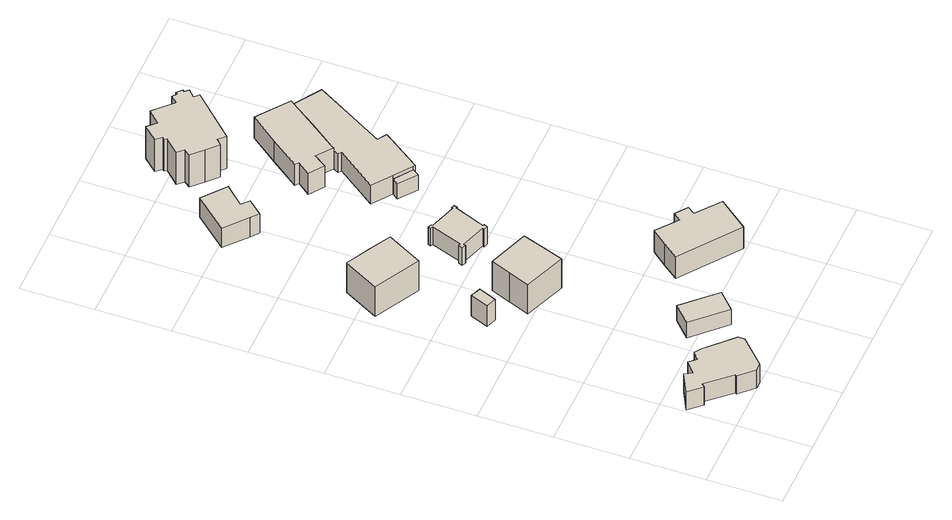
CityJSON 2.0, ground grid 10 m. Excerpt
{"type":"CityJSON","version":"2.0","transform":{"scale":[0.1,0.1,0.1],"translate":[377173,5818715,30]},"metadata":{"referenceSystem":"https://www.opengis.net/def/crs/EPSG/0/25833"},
"CityObjects":{
"building1":{"type":"Building","attributes":{"Gemeindeschluessel":"11000005","BezugspunktDach":"2200","function":"31001_1313","measuredHeight":3.13,"storeysAboveGround":1},"address":[{"country":"Germany","locality":"Berlin","thoroughfareNumber":"85 (101)","thoroughfareName":"Scharfe Lanke"}],"geometry":[{"type":"Solid","lod":"1","boundaries":[[[[0,1,2,3,4,5,6,7,8,9,10,11,12,13,14]],[[15,16,17,18,19,20,21,22,23,24,25,26,27,28,29]],[[15,29,14,13]],[[16,15,13,12]],[[17,16,12,11]],[[18,17,11,10]],[[19,18,10,9]],[[20,19,9,8]],[[21,20,8,7]],[[22,21,7,6]],[[23,22,6,5]],[[24,23,5,4]],[[25,24,4,3]],[[26,25,3,2]],[[27,26,2,1]],[[28,27,1,0]],[[29,28,0,14]]]]}]},
"building2":{"type":"Building","attributes":{"Gemeindeschluessel":"11000005","BezugspunktDach":"2200","function":"31001_1310","measuredHeight":3.49,"storeysAboveGround":1},"address":[{"country":"Germany","locality":"Berlin","thoroughfareNumber":"85 (78)","thoroughfareName":"Scharfe Lanke"}],"geometry":[{"type":"Solid","lod":"1","boundaries":[[[[30,31,32,33,34]],[[35,36,37,38,39]],[[35,39,34,33]],[[36,35,33,32]],[[37,36,32,31]],[[38,37,31,30]],[[39,38,30,34]]]]}]},
"building3":{"type":"Building","attributes":{"Gemeindeschluessel":"11000005","BezugspunktDach":"2200","function":"31001_1310","measuredHeight":2.63,"storeysAboveGround":1},"address":[{"country":"Germany","locality":"Berlin","thoroughfareNumber":"85 (102)","thoroughfareName":"Scharfe Lanke"}],"geometry":[{"type":"Solid","lod":"1","boundaries":[[[[40,41,42,43]],[[44,45,46,47]],[[44,47,43,42]],[[45,44,42,41]],[[46,45,41,40]],[[47,46,40,43]]]]}]},
"building4":{"type":"Building","attributes":{"Gemeindeschluessel":"11000005","BezugspunktDach":"2200","function":"31001_1312","measuredHeight":6.82,"storeysAboveGround":1},"address":[{"country":"Germany","locality":"Berlin","thoroughfareNumber":"85 (28)","thoroughfareName":"Scharfe Lanke"}],"geometry":[{"type":"Solid","lod":"1","boundaries":[[[[48,49,50,51,52]],[[53,54,55,56,57]],[[53,57,52,51]],[[54,53,51,50]],[[55,54,50,49]],[[56,55,49,48]],[[57,56,48,52]]]]}]},
"building5":{"type":"Building","attributes":{"Gemeindeschluessel":"11000005","BezugspunktDach":"2200","function":"31001_1312","measuredHeight":6.11,"storeysAboveGround":1},"address":[{"country":"Germany","locality":"Berlin","thoroughfareNumber":"85 (20)","thoroughfareName":"Scharfe Lanke"}],"geometry":[{"type":"Solid","lod":"1","boundaries":[[[[58,59,60,61,62,63]],[[64,65,66,67,68,69]],[[64,69,63,62]],[[65,64,62,61]],[[66,65,61,60]],[[67,66,60,59]],[[68,67,59,58]],[[69,68,58,63]]]]}]},
"building6":{"type":"Building","attributes":{"Gemeindeschluessel":"11000005","BezugspunktDach":"2200","function":"31001_1312","measuredHeight":2.98,"storeysAboveGround":1},"address":[{"country":"Germany","locality":"Berlin","thoroughfareNumber":"85 (21)","thoroughfareName":"Scharfe Lanke"}],"geometry":[{"type":"Solid","lod":"1","boundaries":[[[[70,71,72,73,74,75,76,77,78,79,80,81,82,83,84,85,86,87,88,89]],[[90,91,92,93,94,95,96,97,98,99,100,101,102,103,104,105,106,107,108,109]],[[90,109,89,88]],[[91,90,88,87]],[[92,91,87,86]],[[93,92,86,85]],[[94,93,85,84]],[[95,94,84,83]],[[96,95,83,82]],[[97,96,82,81]],[[98,97,81,80]],[[99,98,80,79]],[[100,99,79,78]],[[101,100,78,77]],[[102,101,77,76]],[[103,102,76,75]],[[104,103,75,74]],[[105,104,74,73]],[[106,105,73,72]],[[107,106,72,71]],[[108,107,71,70]],[[109,108,70,89]]]]}]},
"building7":{"type":"Building","attributes":{"Gemeindeschluessel":"11000005","BezugspunktDach":"2200","function":"31001_1312","measuredHeight":3.35,"storeysAboveGround":1},"address":[{"country":"Germany","locality":"Berlin","thoroughfareNumber":"85 (26)","thoroughfareName":"Scharfe Lanke"}],"geometry":[{"type":"Solid","lod":"1","boundaries":[[[[110,111,112,113,114,115,116]],[[117,118,119,120,121,122,123]],[[117,123,116,115]],[[118,117,115,114]],[[119,118,114,113]],[[120,119,113,112]],[[121,120,112,111]],[[122,121,111,110]],[[123,122,110,116]]]]}]},
"building8":{"type":"Building","attributes":{"Gemeindeschluessel":"11000005","BezugspunktDach":"2200","function":"31001_1312","measuredHeight":5.53,"storeysAboveGround":1},"address":[{"country":"Germany","locality":"Berlin","thoroughfareNumber":"85 (4)","thoroughfareName":"Scharfe Lanke"}],"geometry":[{"type":"Solid","lod":"1","boundaries":[[[[124,125,126,127,128,129,130,131,132]],[[133,134,135,136,137,138,139,140,141]],[[133,141,132,131]],[[134,133,131,130]],[[135,134,130,129]],[[136,135,129,128]],[[137,136,128,127]],[[138,137,127,126]],[[139,138,126,125]],[[140,139,125,124]],[[141,140,124,132]]]]}]},
"building9":{"type":"Building","attributes":{"Gemeindeschluessel":"11000005","BezugspunktDach":"2200","function":"31001_1310","measuredHeight":2.56,"storeysAboveGround":1},"address":[{"country":"Germany","locality":"Berlin","thoroughfareNumber":"85 (100)","thoroughfareName":"Scharfe Lanke"}],"geometry":[{"type":"Solid","lod":"1","boundaries":[[[[142,143,144,145]],[[146,147,148,149]],[[146,149,145,144]],[[147,146,144,143]],[[148,147,143,142]],[[149,148,142,145]]]]}]},
"building10":{"type":"Building","attributes":{"Gemeindeschluessel":"11000005","BezugspunktDach":"2200","function":"31001_1312","measuredHeight":7.57,"storeysAboveGround":1},"address":[{"country":"Germany","locality":"Berlin","thoroughfareNumber":"85 (25)","thoroughfareName":"Scharfe Lanke"}],"geometry":[{"type":"Solid","lod":"1","boundaries":[[[[150,151,152,153,154,155,156,157,158,159,160,161,162,163,164,165,166,167,168,169,170,171,172,173]],[[174,175,176,177,178,179,180,181,182,183,184,185,186,187,188,189,190,191,192,193,194,195,196,197]],[[174,197,173,172]],[[175,174,172,171]],[[176,175,171,170]],[[177,176,170,169]],[[178,177,169,168]],[[179,178,168,167]],[[180,179,167,166]],[[181,180,166,165]],[[182,181,165,164]],[[183,182,164,163]],[[184,183,163,162]],[[185,184,162,161]],[[186,185,161,160]],[[187,186,160,159]],[[188,187,159,158]],[[189,188,158,157]],[[190,189,157,156]],[[191,190,156,155]],[[192,191,155,154]],[[193,192,154,153]],[[194,193,153,152]],[[195,194,152,151]],[[196,195,151,150]],[[197,196,150,173]]]]}]},
"building11":{"type":"Building","attributes":{"Gemeindeschluessel":"11000005","BezugspunktDach":"2200","function":"31001_1312","measuredHeight":4.72,"storeysAboveGround":1},"address":[{"country":"Germany","locality":"Berlin","thoroughfareNumber":"85 (24)","thoroughfareName":"Scharfe Lanke"}],"geometry":[{"type":"Solid","lod":"1","boundaries":[[[[198,199,200,201,202,203,204,205,206,207,208,209]],[[210,211,212,213,214,215,216,217,218,219,220,221]],[[210,221,209,208]],[[211,210,208,207]],[[212,211,207,206]],[[213,212,206,205]],[[214,213,205,204]],[[215,214,204,203]],[[216,215,203,202]],[[217,216,202,201]],[[218,217,201,200]],[[219,218,200,199]],[[220,219,199,198]],[[221,220,198,209]]]]}]},
"building12":{"type":"Building","attributes":{"Gemeindeschluessel":"11000005","BezugspunktDach":"2200","function":"31001_1312","measuredHeight":3.27,"storeysAboveGround":1},"address":[{"country":"Germany","locality":"Berlin","thoroughfareNumber":"85 (23)","thoroughfareName":"Scharfe Lanke"}],"geometry":[{"type":"Solid","lod":"1","boundaries":[[[[222,223,224,225,226,227,228,229,230,231,232,233,234]],[[235,236,218,217,215,237,238,239,240,241,147,146,242]],[[235,242,234,233]],[[236,235,233,232]],[[218,236,232,231]],[[217,218,231,230]],[[215,217,230,229]],[[237,215,229,228]],[[238,237,228,227]],[[239,238,227,226]],[[240,239,226,225]],[[241,240,225,224]],[[147,241,224,223]],[[146,147,223,222]],[[242,146,222,234]]]]}]}
},
"vertices":[
[17,49,35],[21,53,35],[50,21,35],[49,19,35],[68,0,35],[78,0,35],[112,33,35],[112,42,35],[77,76,35],[68,82,35],[58,74,35],[50,83,35],[35,70,35],[29,80,35],[1,66,35],[29,80,4],[35,70,4],[50,83,4],[58,74,4],[68,82,4],[77,76,4],[112,42,4],[112,33,4],[78,0,4],[68,0,4],[49,19,4],[50,21,4],[21,53,4],[17,49,4],[1,66,4],
[59,339,40],[69,363,40],[64,365,40],[55,369,40],[45,344,40],[55,369,5],[64,365,5],[69,363,5],[59,339,5],[45,344,5],
[158,69,30],[181,91,30],[140,133,30],[117,111,30],[140,133,4],[181,91,4],[158,69,4],[117,111,4],
[72,444,56],[98,492,56],[67,509,56],[37,525,56],[11,477,56],[37,525,5],[67,509,5],[98,492,5],[72,444,5],[11,477,5],
[140,284,55],[150,312,55],[160,341,55],[105,361,55],[94,334,55],[83,306,55],[94,334,5],[105,361,5],[160,341,5],[150,312,5],[140,284,5],[83,306,5],
[138,409,34],[139,412,34],[173,400,34],[172,398,34],[178,396,34],[180,401,34],[178,402,34],[194,443,34],[196,443,34],[197,447,34],[193,449,34],[192,447,34],[156,459,34],[156,461,34],[151,463,34],[150,459,34],[153,458,34],[138,416,34],[135,417,34],[133,411,34],[135,417,4],[138,416,4],[153,458,4],[150,459,4],[151,463,4],[156,461,4],[156,459,4],[192,447,4],[193,449,4],[197,447,4],[196,443,4],[194,443,4],[178,402,4],[180,401,4],[178,396,4],[172,398,4],[173,400,4],[139,412,4],[138,409,4],[133,411,4],
[83,669,38],[93,661,38],[110,680,38],[100,689,38],[123,714,38],[92,739,38],[53,695,38],[92,739,5],[123,714,5],[100,689,5],[110,680,5],[93,661,5],[83,669,5],[53,695,5],
[288,104,38],[320,144,38],[288,169,38],[295,179,38],[279,191,38],[271,181,38],[243,203,38],[226,183,38],[210,162,38],[226,183,1],[243,203,1],[271,181,1],[279,191,1],[295,179,1],[288,169,1],[320,144,1],[288,104,1],[210,162,1],
[235,509,29],[241,518,29],[217,535,29],[211,527,29],[217,535,3],[241,518,3],[235,509,3],[211,527,3],
[142,778,60],[136,770,60],[151,755,60],[166,741,60],[173,748,60],[182,739,60],[237,796,60],[231,802,60],[240,811,60],[235,816,60],[237,818,60],[230,825,60],[228,822,60],[222,827,60],[214,818,60],[213,819,60],[189,842,60],[173,826,60],[162,837,60],[145,819,60],[152,811,60],[150,808,60],[152,805,60],[134,786,60],[152,805,5],[150,808,5],[152,811,5],[145,819,5],[162,837,5],[173,826,5],[189,842,5],[213,819,5],[214,818,5],[222,827,5],[228,822,5],[230,825,5],[237,818,5],[235,816,5],[240,811,5],[231,802,5],[237,796,5],[182,739,5],[173,748,5],[166,741,5],[151,755,5],[136,770,5],[142,778,5],[134,786,5],
[198,617,39],[210,634,39],[231,618,39],[233,622,39],[259,657,39],[286,694,39],[288,696,39],[245,728,39],[216,690,39],[187,652,39],[192,648,39],[179,631,39],[192,648,3],[187,652,3],[216,690,3],[245,728,3],[288,696,3],[286,694,3],[259,657,3],[233,622,3],[231,618,3],[210,634,3],[198,617,3],[179,631,3],
[217,535,35],[241,518,35],[243,516,35],[280,568,35],[268,576,35],[277,591,35],[323,670,35],[286,694,35],[233,622,35],[231,618,35],[227,611,35],[231,608,35],[191,554,35],[231,608,3],[227,611,3],[323,670,3],[277,591,3],[268,576,3],[280,568,3],[243,516,3],[191,554,3]
]}
